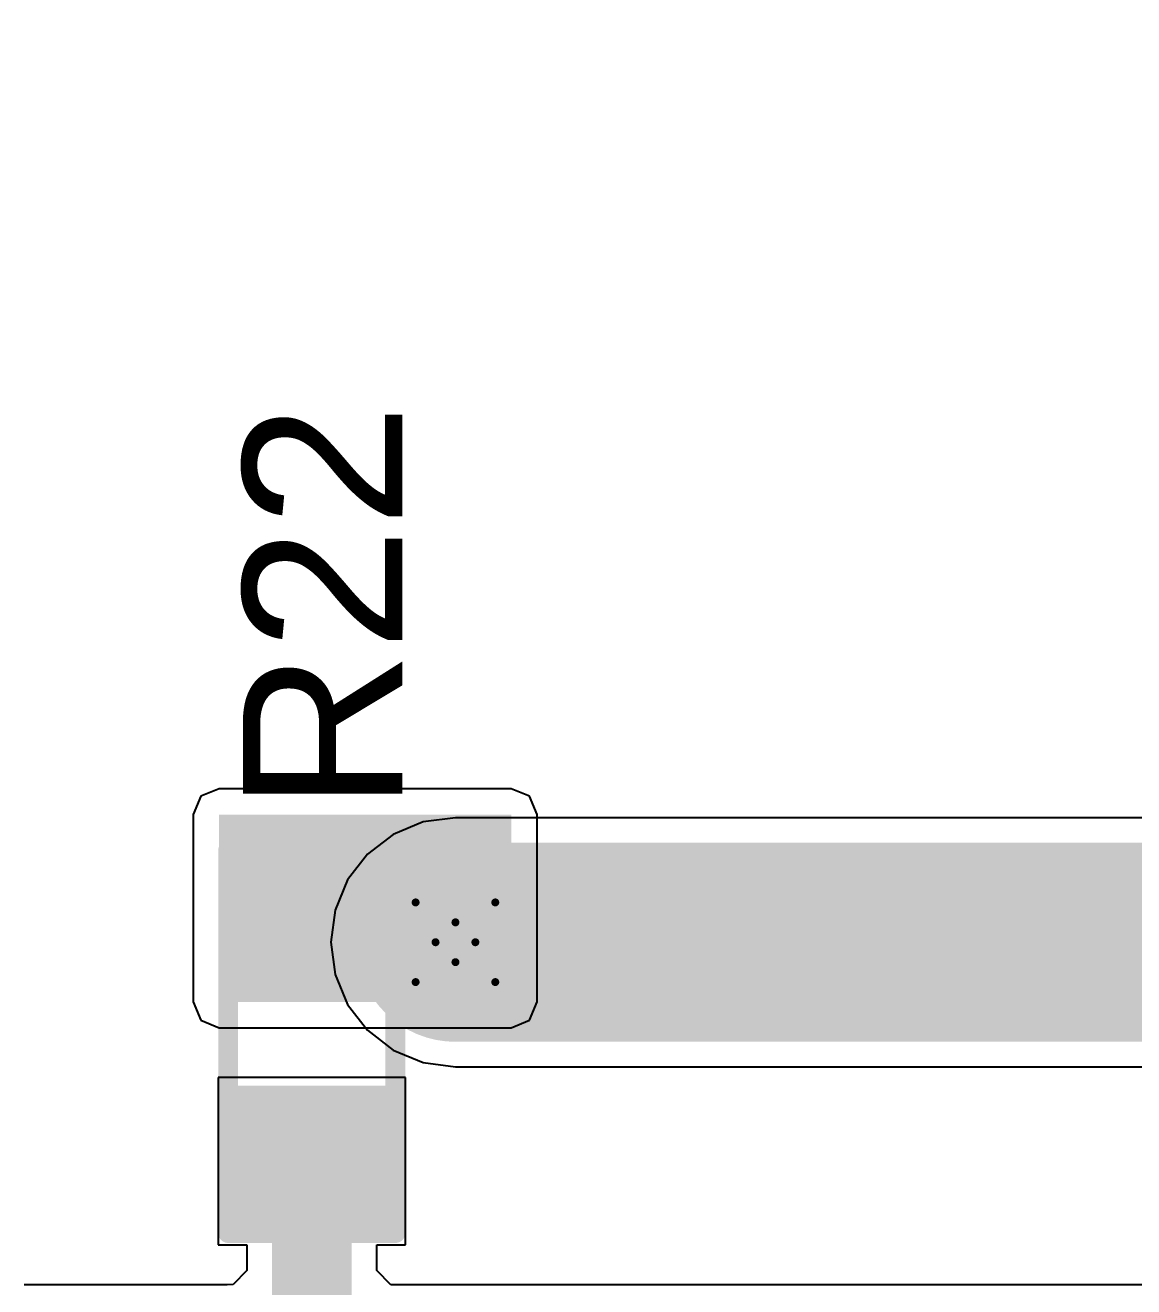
# Model space of a CAD drawing. Header units: inches. Extents: x -5 to 426, y -53 to 116.
# Drawn here: x 6.56 to 13.63, y -9.72 to -1.67 of the extents above; entities that cross this region are included whole.
import ezdxf

# ---------------------------------------------------------------- set-up
doc = ezdxf.new("R2010")
doc.units = ezdxf.units.IN
for name, color, linetype in [('Board Outline', 216, 'Continuous'), ('Bottom Layer', 5, 'Continuous'), ('Drill Drawing', 1, 'Continuous'), ('Top Layer', 1, 'Continuous'), ('Top Overlay', 2, 'Continuous'), ('Top Paste', 8, 'Continuous'), ('Top Solder', 216, 'Continuous'), ('Via Holes', 16, 'Continuous')]:
    doc.layers.add(name, color=color, linetype=linetype)
doc.styles.add('Arial', font='', dxfattribs={"height": 0.2})
doc.styles.get('Arial').set_extended_font_data('Arial')

# ---------------------------------------------------------------- blocks, each defined once
blk = doc.blocks.new('R___0603_46')
at = {"layer": 'Top Layer'}
for points in [[(-0.381, 0.4445), (-0.381, -0.4445), (-1.143, -0.4445), (-1.143, 0.4445)], [(1.143, 0.4445), (1.143, -0.4445), (0.381, -0.4445), (0.381, 0.4445)]]:
    blk.add_hatch(color=1, dxfattribs=at).paths.add_polyline_path(points)
at = {"layer": 'Top Paste'}
for points in [[(-0.381, 0.4445), (-0.381, -0.4445), (-1.143, -0.4445), (-1.143, 0.4445)], [(1.143, 0.4445), (1.143, -0.4445), (0.381, -0.4445), (0.381, 0.4445)]]:
    blk.add_hatch(color=8, dxfattribs=at).paths.add_polyline_path(points)
at = {"layer": 'Top Solder'}
for points in [[(-0.2794, 0.5461), (-0.2794, -0.5461), (-1.2446, -0.5461), (-1.2446, 0.5461)], [(1.2446, 0.5461), (1.2446, -0.5461), (0.2794, -0.5461), (0.2794, 0.5461)]]:
    blk.add_hatch(color=216, dxfattribs=at).paths.add_polyline_path(points)
at = {"layer": 'Top Overlay'}
for points in [[(-1.2192, 0.5334, 0.127, 0.127, 0), (1.2192, 0.5334, 0.127, 0.127, 0)], [(-1.2192, 0.5334, 0.127, 0.127, 0), (-1.2192, -0.5334, 0.127, 0.127, 0)], [(1.2192, 0.5334, 0.127, 0.127, 0), (1.2192, -0.5334, 0.127, 0.127, 0)], [(-1.2192, -0.5334, 0.127, 0.127, 0), (1.2192, -0.5334, 0.127, 0.127, 0)]]:
    blk.add_lwpolyline(points, format="xyseb", dxfattribs=at)
for points in [[(-1.251, 0.5334, 0.0635, 0.0635, 1), (-1.1874, 0.5334, 0.0635, 0.0635, 1)], [(-1.251, 0.5334, 0.0635, 0.0635, 1), (-1.1874, 0.5334, 0.0635, 0.0635, 1)], [(1.1874, 0.5334, 0.0635, 0.0635, 1), (1.251, 0.5334, 0.0635, 0.0635, 1)], [(1.1874, 0.5334, 0.0635, 0.0635, 1), (1.251, 0.5334, 0.0635, 0.0635, 1)], [(-1.251, -0.5334, 0.0635, 0.0635, 1), (-1.1874, -0.5334, 0.0635, 0.0635, 1)], [(-1.251, -0.5334, 0.0635, 0.0635, 1), (-1.1874, -0.5334, 0.0635, 0.0635, 1)], [(1.1874, -0.5334, 0.0635, 0.0635, 1), (1.251, -0.5334, 0.0635, 0.0635, 1)], [(1.1874, -0.5334, 0.0635, 0.0635, 1), (1.251, -0.5334, 0.0635, 0.0635, 1)]]:
    blk.add_lwpolyline(points, format="xyseb", close=True, dxfattribs=at)

msp = doc.modelspace()

# ---------------------------------------------------------------- hatches: boundary and pattern name
at = {"layer": 'Bottom Layer'}
h = msp.add_hatch(color=5, dxfattribs=at)
edge = h.paths.add_edge_path()
edge.add_arc((9.3051, -7.5196), 0.3, 0, 360)
at = {"layer": 'Top Layer'}
msp.add_hatch(color=1, dxfattribs=at).paths.add_polyline_path([(7.7978, -7.9006), (9.6607, -7.9006), (9.6607, -6.7056), (7.7978, -6.7056)])
h = msp.add_hatch(color=1, dxfattribs=at)
edge = h.paths.add_edge_path()
edge.add_arc((9.3051, -7.5196), 0.3, 0, 360)
at = {"layer": 'Via Holes'}
h = msp.add_hatch(color=7, dxfattribs=at)
edge = h.paths.add_edge_path()
edge.add_arc((9.3051, -7.5196), 0.15, 0, 360)

# ---------------------------------------------------------------- linework, layer by layer
at = {"layer": 'Board Outline'}
msp.add_lwpolyline([(49.7725, 6.3481, 0.254, 0.254, -1.144567), (-0.2979, -38.4414, 0.254, 0.254, 0)], format="xyseb", dxfattribs=at)
at = {"layer": 'Bottom Layer'}
for p, q in [((9.0995, -6.7525), (8.908, -6.8318)), ((9.3051, -6.7254), (9.0995, -6.7525)), ((21.7361, -6.7254), (9.3051, -6.7254)), ((8.908, -6.8318), (8.7435, -6.958)), ((8.7435, -6.958), (8.6173, -7.1225)), ((8.6173, -7.1225), (8.5379, -7.314)), ((8.5379, -7.314), (8.5109, -7.5196)), ((8.5109, -7.5196), (8.5379, -7.7251)), ((8.5379, -7.7251), (8.6173, -7.9167)), ((8.6173, -7.9167), (8.7435, -8.0812)), ((8.7435, -8.0812), (8.908, -8.2074)), ((8.908, -8.2074), (9.0995, -8.2867)), ((9.0995, -8.2867), (9.3051, -8.3138)), ((9.3051, -8.3138), (22.0651, -8.3138))]:
    msp.add_line(p, q, dxfattribs=at)
msp.add_lwpolyline([(9.3051, -7.5196, 1.27, 1.27, 0), (20.7335, -7.5196, 1.27, 1.27, 0)], format="xyseb", dxfattribs=at)
msp.add_lwpolyline([(8.9876, -7.5196, 0.635, 0.635, 1), (9.6226, -7.5196, 0.635, 0.635, 1)], format="xyseb", close=True, dxfattribs=at)
at = {"layer": 'Drill Drawing'}
for points in [[(9.0511, -7.2656, 0.0508, 0.0508, 0), (9.3051, -7.3926, 0.0508, 0.0508, 0)], [(9.0511, -7.2656, 0.0508, 0.0508, 0), (9.1781, -7.5196, 0.0508, 0.0508, 0)], [(9.3051, -7.3926, 0.0508, 0.0508, 0), (9.5591, -7.2656, 0.0508, 0.0508, 0)], [(9.4321, -7.5196, 0.0508, 0.0508, 0), (9.5591, -7.2656, 0.0508, 0.0508, 0)], [(9.0511, -7.7736, 0.0508, 0.0508, 0), (9.1781, -7.5196, 0.0508, 0.0508, 0)], [(9.4321, -7.5196, 0.0508, 0.0508, 0), (9.5591, -7.7736, 0.0508, 0.0508, 0)], [(9.0511, -7.7736, 0.0508, 0.0508, 0), (9.3051, -7.6466, 0.0508, 0.0508, 0)], [(9.3051, -7.6466, 0.0508, 0.0508, 0), (9.5591, -7.7736, 0.0508, 0.0508, 0)]]:
    msp.add_lwpolyline(points, format="xyseb", dxfattribs=at)
for points in [[(9.0384, -7.2656, 0.0254, 0.0254, 1), (9.0638, -7.2656, 0.0254, 0.0254, 1)], [(9.0384, -7.2656, 0.0254, 0.0254, 1), (9.0638, -7.2656, 0.0254, 0.0254, 1)], [(9.5464, -7.2656, 0.0254, 0.0254, 1), (9.5718, -7.2656, 0.0254, 0.0254, 1)], [(9.5464, -7.2656, 0.0254, 0.0254, 1), (9.5718, -7.2656, 0.0254, 0.0254, 1)], [(9.2924, -7.3926, 0.0254, 0.0254, 1), (9.3178, -7.3926, 0.0254, 0.0254, 1)], [(9.2924, -7.3926, 0.0254, 0.0254, 1), (9.3178, -7.3926, 0.0254, 0.0254, 1)], [(9.1654, -7.5196, 0.0254, 0.0254, 1), (9.1908, -7.5196, 0.0254, 0.0254, 1)], [(9.1654, -7.5196, 0.0254, 0.0254, 1), (9.1908, -7.5196, 0.0254, 0.0254, 1)], [(9.4194, -7.5196, 0.0254, 0.0254, 1), (9.4448, -7.5196, 0.0254, 0.0254, 1)], [(9.4194, -7.5196, 0.0254, 0.0254, 1), (9.4448, -7.5196, 0.0254, 0.0254, 1)], [(9.2924, -7.6466, 0.0254, 0.0254, 1), (9.3178, -7.6466, 0.0254, 0.0254, 1)], [(9.2924, -7.6466, 0.0254, 0.0254, 1), (9.3178, -7.6466, 0.0254, 0.0254, 1)], [(9.0384, -7.7736, 0.0254, 0.0254, 1), (9.0638, -7.7736, 0.0254, 0.0254, 1)], [(9.0384, -7.7736, 0.0254, 0.0254, 1), (9.0638, -7.7736, 0.0254, 0.0254, 1)], [(9.5464, -7.7736, 0.0254, 0.0254, 1), (9.5718, -7.7736, 0.0254, 0.0254, 1)], [(9.5464, -7.7736, 0.0254, 0.0254, 1), (9.5718, -7.7736, 0.0254, 0.0254, 1)]]:
    msp.add_lwpolyline(points, format="xyseb", close=True, dxfattribs=at)
at = {"layer": 'Top Layer'}
for p, q in [((7.6812, -6.589), (7.6328, -6.7056)), ((7.7978, -6.5406), (7.6812, -6.589)), ((9.6607, -6.5406), (7.7978, -6.5406)), ((9.7773, -6.589), (9.6607, -6.5406)), ((9.8256, -6.7056), (9.7773, -6.589)), ((7.6328, -6.7056), (7.6328, -7.9006)), ((9.8256, -7.9006), (9.8256, -6.7056)), ((7.6328, -7.9006), (7.6812, -8.0172)), ((9.7773, -8.0172), (9.8256, -7.9006)), ((7.6812, -8.0172), (7.7978, -8.0655)), ((9.6607, -8.0655), (9.7773, -8.0172)), ((7.7978, -8.0655), (9.6607, -8.0655)), ((8.986, -8.3832), (7.7922, -8.3832)), ((7.7922, -8.3832), (7.7922, -9.45)), ((8.986, -9.45), (8.986, -8.3832)), ((7.7922, -9.45), (7.9755, -9.45)), ((7.9755, -9.45), (7.9755, -9.6138)), ((8.8042, -9.6138), (8.8042, -9.45)), ((8.8042, -9.45), (8.986, -9.45)), ((7.9755, -9.6138), (7.8868, -9.7024)), ((8.894, -9.7036), (8.8042, -9.6138)), ((7.6613, -9.7036), (6.5547, -9.7036)), ((7.7231, -9.7036), (7.6613, -9.7036)), ((7.8485, -9.7036), (7.7231, -9.7036)), ((7.8868, -9.7024), (7.8485, -9.7036)), ((9.0257, -9.7036), (8.894, -9.7036)), ((9.1201, -9.7036), (9.0257, -9.7036)), ((10.2013, -9.7036), (9.1201, -9.7036)), ((10.3283, -9.7036), (10.2013, -9.7036)), ((10.3901, -9.7036), (10.3283, -9.7036)), ((11.4713, -9.7036), (10.3901, -9.7036)), ((11.5331, -9.7036), (11.4713, -9.7036)), ((11.6601, -9.7036), (11.5331, -9.7036)), ((12.7413, -9.7036), (11.6601, -9.7036)), ((12.8031, -9.7036), (12.7413, -9.7036)), ((12.9301, -9.7036), (12.8031, -9.7036)), ((14.0113, -9.7036), (12.9301, -9.7036))]:
    msp.add_line(p, q, dxfattribs=at)
for points in [[(8.3891, -8.9166, 0.635, 0.635, 0), (8.3899, -8.9174, 0.635, 0.635, 0)], [(8.3899, -10.6052, 0.508, 0.508, 0), (8.3899, -8.9174, 0.508, 0.508, 0)]]:
    msp.add_lwpolyline(points, format="xyseb", dxfattribs=at)
for points in [[(8.2303, -8.9166, 0.3175, 0.3175, 1), (8.5478, -8.9166, 0.3175, 0.3175, 1)], [(8.2311, -8.9174, 0.3175, 0.3175, 1), (8.5486, -8.9174, 0.3175, 0.3175, 1)], [(8.2629, -8.9174, 0.254, 0.254, 1), (8.5169, -8.9174, 0.254, 0.254, 1)]]:
    msp.add_lwpolyline(points, format="xyseb", close=True, dxfattribs=at)

# ---------------------------------------------------------------- block references
at = {"rotation": 90}
msp.add_blockref('R___0603_46', (8.3891, -8.1546), dxfattribs=at)

# ---------------------------------------------------------------- texts
at = {"layer": 'Top Overlay', "style": 'Arial'}
msp.add_text('R22', height=1.016, rotation=90, dxfattribs=at).set_placement((8.966, -6.6882))

doc.saveas('drawing.dxf')
